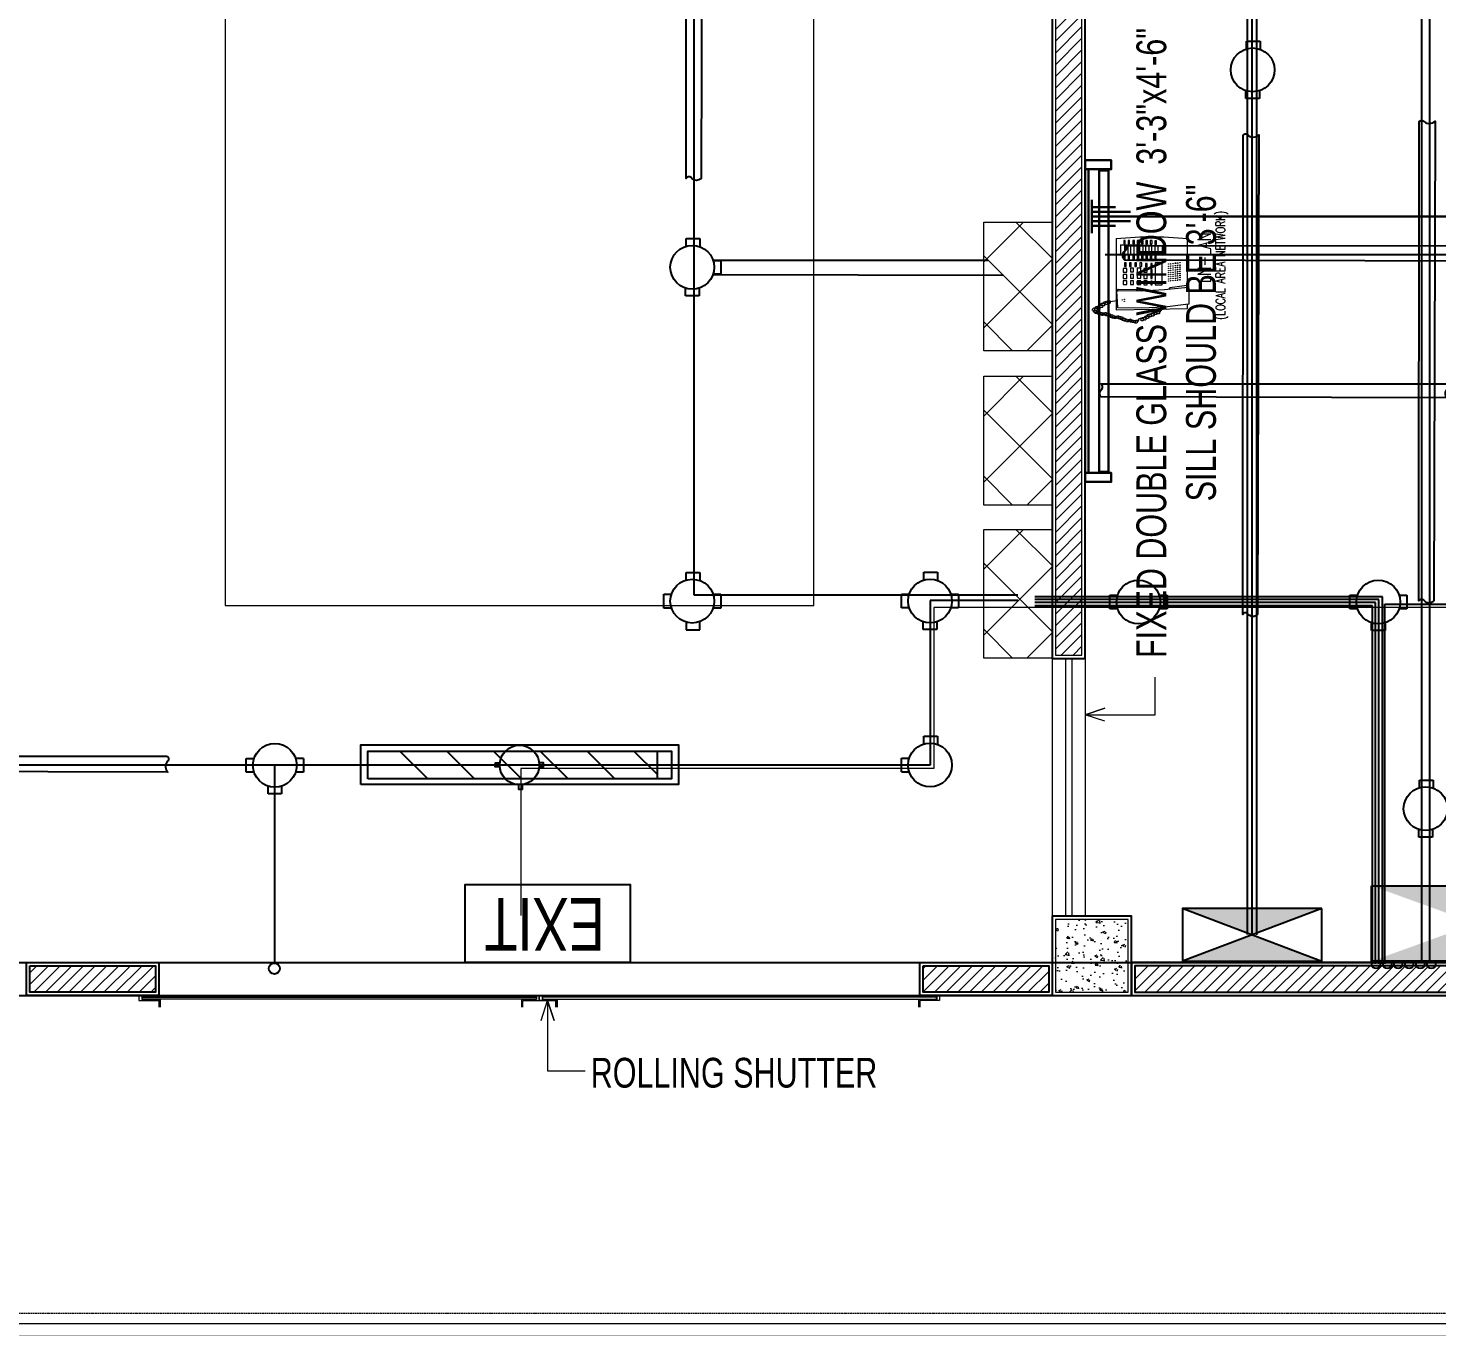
# Model space of a CAD drawing. Header units: inches. Extents: x 1439 to 2532, y 856 to 1629.
# Drawn here: x 1816.8 to 2029.7, y 1028.3 to 1224.6 of the extents above; entities that cross this region are included whole.
import ezdxf

# ---------------------------------------------------------------- set-up
doc = ezdxf.new("R2010")
doc.units = ezdxf.units.IN
doc.header["$MEASUREMENT"] = 0
doc.linetypes.add('DASH', pattern=[0.35, 0.25, -0.1])
for name, color, linetype in [('Cables', 7, 'Continuous'), ('COLLUM', 1, 'Continuous'), ('Layer 1', 7, 'Continuous'), ('Panels', 1, 'Continuous'), ('wall 05', 3, 'Continuous')]:
    doc.layers.add(name, color=color, linetype=linetype)
for name, color, linetype, lineweight in [('dim-8', 18, 'Continuous', 15), ('DOOR', 115, 'Continuous', 15), ('E-LAN', 6, 'Continuous', 30), ('E-WTL-Wall-Tube-Light', 7, 'Continuous', 30), ('FLOORTILE', 40, 'Continuous', 9), ('Generator Upstone', 50, 'Continuous', 15), ('Glass', 142, 'Continuous', 9), ('HACTH', 8, 'Continuous', 9), ('Parapet', 6, 'Continuous', 15), ('Plaster Line', 5, 'Continuous', 15), ('R_Hatch', 8, 'Continuous', 9), ('Sunshed', 5, 'Continuous', 15), ('Switchboard', 30, 'Continuous', 13), ('Text', 252, 'Continuous', 15), ('WINDOW', 140, 'Continuous', 9)]:
    doc.layers.add(name, color=color, linetype=linetype, lineweight=lineweight)
doc.styles.add('Swiss721', font='swisscl.ttf')
doc.styles.add('TAVE1', font='ROMANS.shx', dxfattribs={"width": 0.75})
pattern_1 = [(45, (-137950.508, -170411.8805), (-0.8838834765, 0.8838834765), [])]

# ---------------------------------------------------------------- blocks, each defined once
blk = doc.blocks.new('TELEPHONE')
at = {"layer": 'Layer 1', "lineweight": 9}
for points in [[(10.02, 12.9), (9.9, 12.9), (9.78, 12.84), (9.72, 12.78), (9.66, 12.72), (9.66, 12.66), (9.6, 12.6), (9.6, 12.36), (9.66, 12.24), (9.66, 12.18), (9.72, 12.12)], [(10.26, 13.32), (10.14, 13.32), (10.08, 13.26), (10.02, 13.26), (9.96, 13.2), (9.9, 13.14), (9.84, 13.08), (9.78, 12.96), (9.78, 12.84), (9.84, 12.72), (9.84, 12.66), (9.9, 12.6), (9.96, 12.54)], [(10.2, 12.78), (10.14, 12.84), (10.14, 12.9), (10.02, 12.9)], [(10.5, 13.62), (10.32, 13.62), (10.26, 13.56), (10.2, 13.5), (10.08, 13.38), (10.08, 13.02), (10.14, 12.9), (10.2, 12.84)], [(10.44, 13.08), (10.44, 13.14), (10.38, 13.2), (10.32, 13.26), (10.26, 13.26), (10.2, 13.32), (10.14, 13.32)], [(10.2, 12.84), (10.38, 12.84), (10.44, 12.9), (10.44, 12.96)], [(10.74, 14.04), (10.68, 14.04), (10.56, 13.98), (10.5, 13.98), (10.32, 13.8), (10.32, 13.5), (10.38, 13.38), (10.38, 13.32), (10.44, 13.26)], [(10.44, 13.26), (10.68, 13.26), (10.68, 13.38), (10.74, 13.38)], [(10.44, 12.96), (10.44, 13.08)], [(10.92, 14.4), (10.74, 14.4), (10.62, 14.34), (10.62, 14.28), (10.56, 14.22), (10.5, 14.1), (10.5, 13.86), (10.56, 13.8), (10.62, 13.74), (10.68, 13.68)], [(10.68, 13.5), (10.68, 13.56), (10.62, 13.62), (10.5, 13.62)], [(10.92, 13.92), (10.86, 13.98), (10.8, 14.04), (10.68, 14.04)], [(10.68, 13.68), (10.74, 13.68), (10.74, 13.62), (10.8, 13.62), (10.8, 13.68), (10.86, 13.68), (10.92, 13.74), (10.92, 13.8)], [(10.74, 13.38), (10.74, 13.44), (10.68, 13.5)], [(10.8, 14.1), (10.8, 14.04), (10.98, 14.04), (10.98, 14.1), (11.04, 14.1), (11.04, 14.34)], [(11.1, 13.5), (11.16, 13.5), (11.28, 13.62), (11.28, 13.68), (11.34, 13.68), (11.34, 13.98), (11.28, 13.98), (11.28, 14.04), (11.22, 14.1), (11.16, 14.1), (11.1, 14.16), (10.92, 14.16), (10.86, 14.1), (10.8, 14.1)], [(10.92, 13.8), (10.92, 13.92)], [(11.1, 13.8), (11.04, 13.8), (11.04, 13.74), (10.98, 13.68), (10.98, 13.62), (11.04, 13.56)], [(11.04, 13.56), (11.04, 13.5), (11.1, 13.5)], [(11.16, 13.2), (11.28, 13.2), (11.34, 13.26), (11.46, 13.38), (11.46, 13.56), (11.4, 13.62), (11.4, 13.68), (11.34, 13.74), (11.28, 13.74), (11.28, 13.8), (11.1, 13.8)], [(11.22, 13.5), (11.16, 13.5), (11.1, 13.44)], [(11.1, 13.44), (11.1, 13.26)], [(11.1, 13.26), (11.1, 13.2), (11.16, 13.2)], [(11.22, 12.96), (11.22, 12.9), (11.4, 12.9), (11.46, 12.96), (11.52, 13.02), (11.52, 13.08), (11.58, 13.14), (11.58, 13.32), (11.52, 13.38), (11.52, 13.44), (11.46, 13.44), (11.4, 13.5), (11.16, 13.5)], [(11.34, 13.2), (11.28, 13.2), (11.28, 13.14), (11.22, 13.14), (11.22, 12.96)], [(11.4, 12.84), (11.28, 12.84), (11.28, 12.78)], [(11.28, 12.24), (11.34, 12.24), (11.4, 12.3), (11.46, 12.3), (11.52, 12.36), (11.52, 12.42), (11.58, 12.48), (11.58, 12.66), (11.52, 12.72), (11.52, 12.78), (11.46, 12.84), (11.4, 12.84)], [(11.28, 12.78), (11.28, 12.66), (11.34, 12.6)], [(11.34, 12.6), (11.46, 12.6), (11.52, 12.66), (11.58, 12.72), (11.64, 12.78), (11.64, 13.02), (11.58, 13.08), (11.52, 13.14), (11.46, 13.2), (11.34, 13.2)], [(0, 10.8), (-0.24, 7.2), (-0.24, 3.6), (0, 0)], [(0, 10.8), (10.8, 10.8)], [(7.68, 10.5), (7.92, 10.68)], [(7.98, 10.68), (7.92, 10.68), (7.92, 10.62)], [(10.44, 10.56), (7.98, 10.68)], [(9.66, 12.06), (9.54, 12.06), (9.42, 11.94), (9.42, 11.7), (9.48, 11.7), (9.48, 11.64), (9.6, 11.64)], [(9.42, 10.68), (9.6, 11.64)], [(9.9, 12.48), (9.72, 12.48), (9.48, 12.24), (9.48, 11.88), (9.6, 11.76)], [(9.6, 11.76), (9.66, 11.7), (9.78, 11.7), (9.78, 11.76), (9.84, 11.76), (9.84, 11.82)], [(9.84, 12), (9.78, 12.06), (9.66, 12.06)], [(9.72, 12.12), (9.96, 12.12), (9.96, 12.18), (10.02, 12.24)], [(9.96, 12.36), (9.96, 12.48), (9.78, 12.48)], [(9.84, 11.82), (9.84, 12)], [(10.02, 12.24), (10.02, 12.3), (9.96, 12.36)], [(10.8, 10.8), (10.62, 0)], [(11.34, 12.6), (11.28, 12.54), (11.22, 12.48), (11.22, 12.3)], [(11.22, 12.3), (11.28, 12.3), (11.28, 12.24)], [(11.4, 11.94), (11.46, 11.94), (11.52, 12), (11.58, 12), (11.64, 12.06), (11.64, 12.12), (11.7, 12.18), (11.7, 12.42), (11.64, 12.42), (11.64, 12.48), (11.58, 12.54), (11.52, 12.54), (11.46, 12.6), (11.34, 12.6)], [(11.4, 12.24), (11.34, 12.18), (11.34, 12.06), (11.4, 12)], [(11.46, 11.64), (11.52, 11.64), (11.58, 11.7), (11.64, 11.7), (11.7, 11.76), (11.7, 11.82), (11.76, 11.88), (11.76, 12.06), (11.7, 12.12), (11.7, 12.18), (11.64, 12.24), (11.58, 12.24), (11.52, 12.3), (11.46, 12.3), (11.4, 12.24)], [(11.4, 12), (11.4, 11.94)], [(11.46, 11.94), (11.4, 11.88), (11.4, 11.7)], [(11.4, 11.7), (11.46, 11.7), (11.46, 11.64)], [(11.52, 12), (11.46, 11.94)], [(11.64, 11.28), (11.76, 11.28), (11.82, 11.34), (11.88, 11.4), (11.88, 11.46), (11.94, 11.52), (11.94, 11.7), (11.88, 11.76), (11.88, 11.82), (11.82, 11.82), (11.76, 11.88), (11.52, 11.88)], [(11.64, 11.58), (11.58, 11.52)], [(11.58, 11.52), (11.58, 11.34)], [(11.58, 11.34), (11.58, 11.28), (11.64, 11.28)], [(11.7, 11.7), (11.7, 11.64), (11.64, 11.64)], [(11.76, 10.98), (11.82, 10.98), (11.88, 11.04), (11.94, 11.04), (12, 11.1), (12, 11.16), (12.06, 11.22), (12.06, 11.4), (12, 11.46), (12, 11.52), (11.94, 11.52), (11.88, 11.58), (11.82, 11.58), (11.76, 11.64), (11.7, 11.64), (11.64, 11.58), (11.7, 11.58)], [(11.76, 11.28), (11.7, 11.22), (11.7, 11.04)], [(11.7, 11.04), (11.76, 10.98)], [(11.82, 11.34), (11.82, 11.28), (11.76, 11.28)], [(11.88, 10.92), (11.76, 10.92), (11.76, 10.86)], [(11.76, 10.32), (11.82, 10.32), (11.88, 10.38), (11.94, 10.38), (12, 10.44), (12, 10.5), (12.06, 10.56), (12.06, 10.74), (12, 10.8), (12, 10.86), (11.94, 10.92), (11.88, 10.92)], [(11.76, 10.86), (11.76, 10.74)], [(11.76, 10.74), (11.82, 10.68)], [(11.82, 10.68), (11.76, 10.62)], [(11.82, 10.68), (11.94, 10.68), (12.06, 10.8), (12.12, 10.86), (12.12, 11.1), (12.06, 11.16), (12, 11.22), (12, 11.28), (11.88, 11.28), (11.82, 11.34)], [(11.88, 10.08), (11.88, 10.02), (11.94, 10.02), (12, 10.08), (12.06, 10.08), (12.12, 10.14), (12.12, 10.2), (12.18, 10.26), (12.18, 10.5), (12.12, 10.5), (12.12, 10.56), (12.06, 10.62), (12, 10.62), (11.94, 10.68), (11.82, 10.68)], [(0.84, 9.42), (0.3, 9.42), (0.3, 9.66), (0.84, 9.66)], [(0.84, 8.76), (0.3, 8.76), (0.3, 9), (0.84, 9)], [(0.84, 9.66), (0.84, 9.42)], [(0.84, 9), (0.84, 8.76)], [(0.96, 10.14), (2.46, 10.14)], [(0.96, 10.14), (0.96, 6.96), (1.08, 3.78)], [(2.28, 9.48), (1.08, 9.48)], [(2.28, 9), (1.08, 9)], [(2.28, 8.58), (1.08, 8.58)], [(2.46, 10.14), (2.4, 6.96), (2.52, 3.78)], [(3.12, 9.42), (2.58, 9.42), (2.58, 9.66), (3.12, 9.66)], [(3.12, 8.76), (2.58, 8.76), (2.58, 9), (3.12, 9)], [(3.12, 9.66), (3.12, 9.42)], [(3.12, 9), (3.12, 8.76)], [(4.26, 9.3), (3.72, 9.3), (3.72, 9.54), (4.26, 9.54)], [(4.26, 8.52), (3.72, 8.52), (3.72, 8.76), (4.26, 8.76)], [(4.26, 9.54), (4.26, 9.3)], [(4.26, 8.76), (4.26, 8.52)], [(4.5, 8.64), (5.04, 8.64)], [(4.5, 8.16), (4.5, 8.64)], [(4.56, 9.72), (5.1, 9.72)], [(4.56, 9.18), (4.56, 9.72)], [(5.1, 9.18), (4.56, 9.18)], [(5.04, 8.64), (5.04, 8.16)], [(5.1, 9.72), (5.1, 9.18)], [(6.06, 9.18), (5.46, 9.18), (5.46, 9.72), (6.06, 9.72)], [(6, 8.16), (5.46, 8.16), (5.46, 8.64), (6, 8.64)], [(6, 8.64), (6, 8.16)], [(6.06, 9.72), (6.06, 9.18)], [(6.96, 9.18), (6.42, 9.18), (6.42, 9.72), (6.96, 9.72)], [(6.96, 8.16), (6.42, 8.16), (6.42, 8.64), (6.96, 8.64)], [(6.96, 9.72), (6.96, 9.18)], [(6.96, 8.64), (6.96, 8.16)], [(7.44, -0.06), (7.8, 3.48), (7.98, 7.02), (7.92, 10.62)], [(7.68, 10.5), (7.74, 7.8), (7.98, 7.5)], [(9.24, 9.6), (9.18, 9.6), (9.18, 9.54), (9.24, 9.54), (9.24, 9.6)], [(9.18, 9.6), (9.18, 9.6)], [(9.3, 9.9), (9.36, 9.84), (9.36, 9.9), (9.3, 9.9)], [(9.54, 9.6), (9.48, 9.6), (9.48, 9.54), (9.54, 9.54), (9.54, 9.6)], [(9.48, 9.6), (9.48, 9.6)], [(9.96, -0.12), (10.38, 3.42), (10.56, 6.96), (10.5, 10.5)], [(10.5, 10.5), (10.5, 10.56), (10.44, 10.56)], [(11.76, 10.62), (11.7, 10.56), (11.7, 10.38)], [(11.7, 10.38), (11.76, 10.38), (11.76, 10.32)], [(11.94, 10.38), (11.88, 10.38), (11.88, 10.32), (11.82, 10.26), (11.82, 10.14), (11.88, 10.08)], [(11.94, 10.02), (11.88, 9.96), (11.88, 9.84), (11.94, 9.78), (11.94, 9.72)], [(11.94, 9.72), (12, 9.72), (12.06, 9.78), (12.12, 9.78), (12.18, 9.84), (12.18, 9.9), (12.24, 9.96), (12.24, 10.2), (12.18, 10.2), (12.18, 10.26), (12.12, 10.32), (12.06, 10.32), (12, 10.38), (11.94, 10.38)], [(12, 10.08), (11.94, 10.02)], [(12.12, 9.42), (12.18, 9.42), (12.24, 9.48), (12.3, 9.48), (12.36, 9.54), (12.42, 9.6), (12.42, 9.84), (12.36, 9.9), (12.36, 9.96), (12.3, 9.96), (12.24, 10.02), (12.18, 10.02), (12.12, 10.08), (12.06, 10.08), (12, 10.02)], [(12.12, 9.72), (12.06, 9.66), (12.06, 9.48)], [(12.06, 9.48), (12.12, 9.48), (12.12, 9.42)], [(12.18, 9.78), (12.12, 9.72)], [(12.3, 9.48), (12.3, 9.42), (12.24, 9.42), (12.24, 9.36), (12.18, 9.3), (12.18, 9.24), (12.24, 9.18)], [(12.3, 8.82), (12.24, 8.76), (12.24, 8.7), (12.18, 8.64), (12.18, 8.58), (12.24, 8.52)], [(12.36, 9.06), (12.3, 9.06), (12.24, 9)], [(12.24, 9), (12.24, 8.94), (12.3, 8.88), (12.3, 8.82), (12.36, 8.82)], [(12.24, 8.52), (12.24, 8.46), (12.3, 8.46)], [(12.36, 8.82), (12.42, 8.82), (12.42, 8.88), (12.48, 8.88), (12.6, 9), (12.6, 9.24), (12.54, 9.3), (12.54, 9.36), (12.48, 9.42), (12.42, 9.42), (12.36, 9.48), (12.3, 9.48)], [(12.3, 8.46), (12.36, 8.46), (12.42, 8.52), (12.48, 8.58), (12.54, 8.64), (12.54, 8.94), (12.42, 9.06), (12.36, 9.06)], [(12.42, 8.52), (12.36, 8.46)], [(0.84, 8.04), (0.3, 8.04), (0.3, 8.28), (0.84, 8.28)], [(0.84, 7.38), (0.3, 7.38), (0.3, 7.62), (0.84, 7.62)], [(0.84, 6.72), (0.3, 6.72), (0.3, 6.96), (0.84, 6.96)], [(0.84, 8.28), (0.84, 8.04)], [(0.84, 7.62), (0.84, 7.38)], [(0.84, 6.96), (0.84, 6.72)], [(2.28, 8.1), (1.08, 8.1)], [(2.28, 7.62), (1.08, 7.62)], [(2.28, 7.2), (1.08, 7.2)], [(2.28, 6.72), (1.08, 6.72)], [(3.06, 7.38), (2.52, 7.38), (2.52, 7.62), (3.06, 7.62)], [(3.06, 6.72), (2.52, 6.72), (2.52, 6.96), (3.06, 6.96)], [(3.12, 8.04), (2.58, 8.04), (2.58, 8.28), (3.12, 8.28)], [(3.06, 7.62), (3.06, 7.38)], [(3.06, 6.96), (3.06, 6.72)], [(3.12, 8.28), (3.12, 8.04)], [(4.26, 7.74), (3.72, 7.74), (3.72, 7.98), (4.26, 7.98)], [(4.26, 6.9), (3.72, 6.9), (3.72, 7.2), (4.26, 7.2)], [(4.26, 7.98), (4.26, 7.74)], [(4.26, 7.2), (4.26, 6.9)], [(5.04, 8.16), (4.5, 8.16)], [(4.5, 7.62), (5.1, 7.62)], [(4.5, 7.08), (4.5, 7.62)], [(5.1, 7.08), (4.5, 7.08)], [(4.56, 6.6), (5.1, 6.6)], [(4.56, 6.12), (4.56, 6.6)], [(5.1, 7.62), (5.1, 7.08)], [(5.1, 6.6), (5.1, 6.12)], [(6, 7.08), (5.46, 7.08), (5.46, 7.62), (6, 7.62)], [(6.06, 6.12), (5.46, 6.12), (5.46, 6.6), (6.06, 6.6)], [(6, 7.62), (6, 7.08)], [(6.06, 6.6), (6.06, 6.12)], [(6.96, 7.08), (6.42, 7.08), (6.42, 7.62), (6.96, 7.62)], [(7.02, 6.12), (6.42, 6.12), (6.42, 6.6), (7.02, 6.6)], [(6.96, 7.62), (6.96, 7.08)], [(7.02, 6.6), (7.02, 6.12)], [(12.18, 6.66), (12.06, 6.66), (12, 6.6), (11.94, 6.6), (11.88, 6.54), (11.82, 6.48), (11.76, 6.42), (11.76, 6.36), (11.7, 6.24), (11.7, 6.18), (11.76, 6.12), (11.76, 6), (11.88, 5.88)], [(12.36, 7.08), (12.3, 7.02), (12.12, 7.02), (12.06, 6.96), (12, 6.9), (11.94, 6.84), (11.94, 6.48), (12, 6.42), (12, 6.36), (12.06, 6.3)], [(12.36, 7.44), (12.3, 7.44), (12.12, 7.26), (12.12, 7.2), (12.06, 7.14), (12.06, 6.9), (12.12, 6.84), (12.18, 6.78), (12.24, 6.72)], [(12.06, 6.3), (12.12, 6.3), (12.18, 6.24), (12.24, 6.3), (12.3, 6.3), (12.3, 6.36), (12.36, 6.42), (12.36, 6.48), (12.3, 6.54)], [(12.3, 6.54), (12.3, 6.6), (12.24, 6.6), (12.24, 6.66), (12.12, 6.66)], [(12.48, 6.96), (12.42, 6.96), (12.42, 7.02), (12.36, 7.02), (12.36, 7.08), (12.3, 7.08), (12.24, 7.02)], [(12.24, 6.72), (12.24, 6.66), (12.36, 6.66), (12.36, 6.72), (12.42, 6.72), (12.48, 6.78), (12.48, 6.84)], [(12.36, 8.46), (12.36, 8.22)], [(12.36, 8.22), (12.36, 8.16), (12.42, 8.16)], [(12.48, 7.86), (12.42, 7.86), (12.36, 7.8)], [(12.36, 7.8), (12.36, 7.5), (12.42, 7.5)], [(12.42, 7.5), (12.6, 7.5), (12.72, 7.62), (12.78, 7.62), (12.78, 7.68), (12.84, 7.74), (12.84, 7.92), (12.78, 7.98), (12.78, 8.04), (12.72, 8.1), (12.66, 8.16), (12.6, 8.16), (12.48, 8.22)], [(12.48, 8.22), (12.42, 8.22), (12.42, 8.16)], [(12.42, 8.16), (12.42, 7.92)], [(12.42, 7.92), (12.42, 7.86), (12.48, 7.86)], [(12.48, 6.84), (12.48, 6.96)], [(0.84, 6.06), (0.3, 6.06), (0.3, 6.3), (0.84, 6.3)], [(0.84, 5.34), (0.3, 5.34), (0.3, 5.64), (0.84, 5.64)], [(0.9, 4.68), (0.36, 4.68), (0.36, 4.98), (0.9, 4.98)], [(0.84, 6.3), (0.84, 6.06)], [(0.84, 5.64), (0.84, 5.34)], [(0.9, 4.98), (0.9, 4.68)], [(2.28, 6.3), (1.08, 6.3)], [(2.28, 5.82), (1.08, 5.82)], [(2.34, 5.4), (1.08, 5.4)], [(2.34, 4.92), (1.14, 4.92)], [(2.34, 4.44), (1.14, 4.44)], [(3.06, 6.06), (2.52, 6.06), (2.52, 6.3), (3.06, 6.3)], [(3.12, 5.4), (2.58, 5.4), (2.58, 5.64), (3.12, 5.64)], [(3.12, 4.74), (2.58, 4.74), (2.58, 4.98), (3.12, 4.98)], [(3.06, 6.3), (3.06, 6.06)], [(3.12, 5.64), (3.12, 5.4)], [(3.12, 4.98), (3.12, 4.74)], [(3.72, 4.92), (7.02, 4.92)], [(3.72, 3.84), (3.72, 4.92)], [(4.32, 6.12), (3.78, 6.12), (3.78, 6.36), (4.32, 6.36)], [(4.32, 5.34), (3.78, 5.34), (3.78, 5.58), (4.32, 5.58)], [(4.32, 6.36), (4.32, 6.12)], [(4.32, 5.58), (4.32, 5.34)], [(5.1, 6.12), (4.56, 6.12)], [(4.68, 5.58), (5.28, 5.58)], [(4.68, 5.34), (4.68, 5.58)], [(5.28, 5.34), (4.68, 5.34)], [(5.28, 5.58), (5.28, 5.34)], [(6.06, 5.34), (5.52, 5.34), (5.52, 5.58), (6.06, 5.58)], [(6.06, 5.58), (6.06, 5.34)], [(7.02, 5.34), (6.48, 5.34), (6.48, 5.58), (7.02, 5.58)], [(7.02, 5.58), (7.02, 5.34)], [(7.02, 4.92), (7.02, 3.84)], [(11.46, 5.04), (11.34, 5.04), (11.28, 4.98), (11.22, 4.98), (10.98, 4.74), (10.98, 4.56), (11.04, 4.5), (11.04, 4.38), (11.16, 4.26)], [(11.22, 4.62), (11.1, 4.62), (10.98, 4.5), (10.98, 4.26), (11.04, 4.2), (11.1, 4.2), (11.1, 4.14)], [(11.58, 5.46), (11.52, 5.46), (11.4, 5.4), (11.34, 5.4), (11.28, 5.34), (11.22, 5.28), (11.16, 5.22), (11.16, 4.8), (11.28, 4.68)], [(11.16, 4.26), (11.34, 4.26), (11.34, 4.32), (11.4, 4.32), (11.4, 4.5)], [(11.4, 4.5), (11.4, 4.56), (11.34, 4.56), (11.34, 4.62), (11.22, 4.62)], [(11.28, 4.68), (11.52, 4.68), (11.52, 4.8)], [(11.76, 5.82), (11.64, 5.82), (11.52, 5.76), (11.46, 5.76), (11.4, 5.7), (11.4, 5.58), (11.34, 5.52), (11.34, 5.28), (11.4, 5.22), (11.46, 5.16), (11.46, 5.1)], [(11.52, 4.92), (11.52, 4.98), (11.46, 4.98), (11.46, 5.04), (11.34, 5.04)], [(11.94, 6.24), (11.76, 6.24), (11.7, 6.18), (11.46, 5.94), (11.46, 5.76), (11.52, 5.7), (11.52, 5.64), (11.58, 5.52), (11.64, 5.52)], [(11.46, 5.1), (11.52, 5.1), (11.52, 5.04), (11.64, 5.04), (11.64, 5.1), (11.7, 5.1), (11.7, 5.16), (11.76, 5.16), (11.76, 5.22)], [(11.76, 5.34), (11.7, 5.34), (11.7, 5.4), (11.64, 5.4), (11.64, 5.46), (11.52, 5.46)], [(11.52, 4.8), (11.52, 4.92)], [(11.64, 5.52), (11.64, 5.46), (11.82, 5.46), (11.82, 5.52), (11.88, 5.52), (11.88, 5.7)], [(11.88, 5.7), (11.88, 5.76), (11.82, 5.76), (11.82, 5.82), (11.7, 5.82)], [(11.76, 5.22), (11.76, 5.34)], [(12.12, 6.12), (12.12, 6.18), (12.06, 6.18), (12.06, 6.24), (11.94, 6.24)], [(2.52, 3.78), (1.08, 3.78)], [(7.02, 3.84), (3.72, 3.84)], [(3.78, 2.16), (3.84, 2.16), (3.84, 2.22), (3.78, 2.22), (3.78, 2.16)], [(3.84, 2.82), (3.9, 2.82), (3.9, 2.88), (3.84, 2.88), (3.84, 2.82)], [(4.14, 2.16), (4.2, 2.16), (4.2, 2.22), (4.14, 2.22), (4.14, 2.16)], [(4.2, 2.82), (4.26, 2.82), (4.26, 2.88), (4.2, 2.88), (4.2, 2.82)], [(4.44, 2.16), (4.5, 2.16), (4.5, 2.22), (4.44, 2.22), (4.44, 2.16)], [(4.5, 2.82), (4.56, 2.82), (4.56, 2.88), (4.5, 2.88), (4.5, 2.82)], [(4.74, 2.16), (4.8, 2.16), (4.8, 2.22), (4.74, 2.22), (4.74, 2.16)], [(4.8, 2.52), (4.86, 2.52), (4.86, 2.58), (4.8, 2.58), (4.8, 2.52)], [(4.86, 2.82), (4.92, 2.82), (4.92, 2.88), (4.86, 2.88), (4.86, 2.82)], [(5.1, 2.52), (5.16, 2.52), (5.16, 2.58), (5.1, 2.52)], [(5.1, 2.16), (5.16, 2.16), (5.16, 2.22), (5.1, 2.22), (5.1, 2.16)], [(5.16, 2.82), (5.22, 2.82), (5.22, 2.88), (5.16, 2.88), (5.16, 2.82)], [(5.4, 2.16), (5.46, 2.16), (5.46, 2.22), (5.4, 2.22), (5.4, 2.16)], [(5.46, 2.82), (5.52, 2.82), (5.52, 2.88), (5.46, 2.88), (5.46, 2.82)], [(5.7, 2.16), (5.76, 2.16), (5.76, 2.22), (5.7, 2.22), (5.7, 2.16)], [(5.76, 2.82), (5.82, 2.82), (5.82, 2.88), (5.76, 2.88), (5.76, 2.82)], [(5.76, 2.52), (5.82, 2.52), (5.76, 2.58), (5.76, 2.52)], [(6, 2.16), (6.06, 2.16), (6.06, 2.22), (6, 2.22), (6, 2.16)], [(6.06, 2.52), (6.12, 2.52), (6.12, 2.58), (6.06, 2.58), (6.06, 2.52)], [(6.12, 2.82), (6.18, 2.82), (6.18, 2.88), (6.12, 2.88), (6.12, 2.82)], [(6.36, 2.16), (6.42, 2.16), (6.42, 2.22), (6.36, 2.22), (6.36, 2.16)], [(6.42, 2.82), (6.48, 2.82), (6.48, 2.88), (6.42, 2.88), (6.42, 2.82)], [(7.14, 0.12), (7.5, 2.7)], [(7.5, 2.7), (7.74, 2.88)], [(11.1, 4.14), (10.68, 3.84)], [(7.32, 0), (0, 0)], [(3.72, 1.2), (3.66, 1.2), (3.66, 1.14), (3.72, 1.14), (3.72, 1.2)], [(3.66, 1.2), (3.66, 1.2)], [(3.72, 1.8), (3.78, 1.8), (3.78, 1.86), (3.72, 1.86), (3.72, 1.8)], [(3.72, 1.5), (3.78, 1.5), (3.72, 1.56), (3.72, 1.5)], [(4.08, 1.2), (4.02, 1.2), (4.02, 1.14), (4.08, 1.14), (4.08, 1.2)], [(4.02, 1.2), (4.02, 1.2)], [(4.08, 1.8), (4.14, 1.8), (4.14, 1.86), (4.08, 1.86), (4.08, 1.8)], [(4.38, 1.2), (4.32, 1.2), (4.32, 1.14), (4.38, 1.14), (4.38, 1.2)], [(4.32, 1.2), (4.32, 1.2)], [(4.38, 1.8), (4.44, 1.8), (4.44, 1.86), (4.38, 1.86), (4.38, 1.8)], [(4.38, 1.5), (4.44, 1.5), (4.38, 1.56), (4.38, 1.5)], [(4.68, 1.2), (4.62, 1.2), (4.62, 1.14), (4.68, 1.14), (4.68, 1.2)], [(4.62, 1.2), (4.62, 1.2)], [(4.68, 1.5), (4.74, 1.5), (4.74, 1.56), (4.68, 1.56), (4.68, 1.5)], [(4.74, 1.8), (4.8, 1.8), (4.8, 1.86), (4.74, 1.86), (4.74, 1.8)], [(4.92, 1.2), (4.98, 1.2), (4.98, 1.14), (5.04, 1.2), (4.92, 1.2)], [(5.04, 1.8), (5.1, 1.8), (5.1, 1.86), (5.04, 1.86), (5.04, 1.8)], [(5.34, 1.2), (5.28, 1.2), (5.28, 1.14), (5.34, 1.14), (5.34, 1.2)], [(5.28, 1.2), (5.28, 1.2)], [(5.34, 1.8), (5.4, 1.8), (5.4, 1.86), (5.34, 1.86), (5.34, 1.8)], [(5.64, 1.2), (5.58, 1.2), (5.58, 1.14), (5.64, 1.14), (5.64, 1.2)], [(5.58, 1.2), (5.58, 1.2)], [(5.64, 1.8), (5.7, 1.8), (5.7, 1.86), (5.64, 1.86), (5.64, 1.8)], [(5.64, 1.5), (5.7, 1.5), (5.64, 1.56), (5.64, 1.5)], [(5.94, 1.2), (5.88, 1.2), (5.88, 1.14), (5.94, 1.14), (5.94, 1.2)], [(5.88, 1.2), (5.88, 1.2)], [(5.94, 1.5), (6, 1.5), (6, 1.56), (5.94, 1.56), (5.94, 1.5)], [(6, 1.8), (6.06, 1.8), (6.06, 1.86), (6, 1.86), (6, 1.8)], [(6.3, 1.2), (6.24, 1.2), (6.24, 1.14), (6.3, 1.14), (6.3, 1.2)], [(6.24, 1.2), (6.24, 1.2)], [(6.3, 1.8), (6.36, 1.8), (6.36, 1.86), (6.3, 1.86), (6.3, 1.8)], [(7.44, -0.12), (7.14, 0.12)], [(10.62, 0), (10.02, 0)], [(7.44, -0.06), (7.44, -0.12), (7.5, -0.18)], [(7.5, -0.18), (9.96, -0.18), (9.96, -0.12)]]:
    blk.add_lwpolyline(points, dxfattribs=at)
for points, knots in [([(9.96, 12.54), (9.96, 12.54), (10.02, 12.54), (10.02, 12.54), (10.18, 12.52), (10.22, 12.56), (10.2, 12.72), (10.2, 12.72), (10.2, 12.78), (10.2, 12.78)], [0, 0, 0, 0, 1, 1, 1, 2, 2, 2, 3, 3, 3, 3]), ([(12.24, 9.18), (12.24, 9.18), (12.24, 9.12), (12.24, 9.12), (12.24, 9.12), (12.36, 9.12), (12.36, 9.12), (12.5, 9.29), (12.56, 9.22), (12.54, 9.42), (12.54, 9.42), (12.54, 9.6), (12.54, 9.6), (12.54, 9.6), (12.48, 9.66), (12.48, 9.66), (12.48, 9.66), (12.42, 9.72), (12.42, 9.72), (12.42, 9.72), (12.3, 9.72), (12.3, 9.72), (12.3, 9.72), (12.24, 9.78), (12.24, 9.78), (12.24, 9.78), (12.18, 9.78), (12.18, 9.78), (12.18, 9.78), (12.12, 9.72), (12.12, 9.72)], [0, 0, 0, 0, 1, 1, 1, 2, 2, 2, 3, 3, 3, 4, 4, 4, 5, 5, 5, 6, 6, 6, 7, 7, 7, 8, 8, 8, 9, 9, 9, 10, 10, 10, 10]), ([(12.42, 8.16), (12.42, 8.16), (12.48, 8.16), (12.48, 8.16), (12.75, 8.43), (12.64, 8.25), (12.66, 8.64), (12.66, 8.64), (12.66, 8.7), (12.66, 8.7), (12.66, 8.7), (12.6, 8.7), (12.6, 8.7), (12.6, 8.7), (12.54, 8.76), (12.54, 8.76), (12.54, 8.76), (12.48, 8.82), (12.48, 8.82), (12.48, 8.82), (12.3, 8.82), (12.3, 8.82)], [0, 0, 0, 0, 1, 1, 1, 2, 2, 2, 3, 3, 3, 4, 4, 4, 5, 5, 5, 6, 6, 6, 7, 7, 7, 7]), ([(12.48, 7.86), (12.48, 7.86), (12.54, 7.86), (12.54, 7.86), (12.81, 8.13), (12.7, 7.96), (12.72, 8.34), (12.72, 8.34), (12.72, 8.4), (12.72, 8.4), (12.72, 8.4), (12.66, 8.4), (12.66, 8.4), (12.66, 8.4), (12.6, 8.46), (12.6, 8.46), (12.6, 8.46), (12.54, 8.46), (12.54, 8.46), (12.54, 8.46), (12.48, 8.52), (12.48, 8.52), (12.48, 8.52), (12.42, 8.52), (12.42, 8.52)], [0, 0, 0, 0, 1, 1, 1, 2, 2, 2, 3, 3, 3, 4, 4, 4, 5, 5, 5, 6, 6, 6, 7, 7, 7, 8, 8, 8, 8]), ([(12.36, 7.44), (12.36, 7.44), (12.42, 7.44), (12.42, 7.44), (12.6, 7.63), (12.52, 7.49), (12.54, 7.8), (12.54, 7.8), (12.48, 7.86), (12.48, 7.86)], [0, 0, 0, 0, 1, 1, 1, 2, 2, 2, 3, 3, 3, 3]), ([(11.88, 5.88), (11.88, 5.88), (11.94, 5.88), (11.94, 5.88), (12.1, 5.86), (12.14, 5.9), (12.12, 6.06), (12.12, 6.06), (12.12, 6.12), (12.12, 6.12)], [0, 0, 0, 0, 1, 1, 1, 2, 2, 2, 3, 3, 3, 3]), ([(3.84, 2.52), (3.84, 2.52), (3.9, 2.52), (3.9, 2.52), (3.9, 2.52), (3.84, 2.52), (3.84, 2.52), (3.84, 2.52), (3.84, 2.58), (3.84, 2.58), (3.84, 2.58), (3.84, 2.52), (3.84, 2.52)], [0, 0, 0, 0, 1, 1, 1, 2, 2, 2, 3, 3, 3, 4, 4, 4, 4]), ([(4.14, 2.52), (4.14, 2.52), (4.2, 2.52), (4.2, 2.52), (4.2, 2.52), (4.2, 2.58), (4.2, 2.58), (4.2, 2.58), (4.2, 2.52), (4.2, 2.52), (4.2, 2.52), (4.14, 2.52), (4.14, 2.52)], [0, 0, 0, 0, 1, 1, 1, 2, 2, 2, 3, 3, 3, 4, 4, 4, 4]), ([(4.5, 2.52), (4.5, 2.52), (4.56, 2.52), (4.56, 2.52), (4.56, 2.52), (4.5, 2.52), (4.5, 2.52), (4.5, 2.52), (4.5, 2.58), (4.5, 2.58), (4.5, 2.58), (4.5, 2.52), (4.5, 2.52)], [0, 0, 0, 0, 1, 1, 1, 2, 2, 2, 3, 3, 3, 4, 4, 4, 4]), ([(5.4, 2.52), (5.4, 2.52), (5.46, 2.52), (5.46, 2.52), (5.46, 2.52), (5.46, 2.58), (5.46, 2.58), (5.46, 2.58), (5.46, 2.52), (5.46, 2.52), (5.46, 2.52), (5.4, 2.52), (5.4, 2.52)], [0, 0, 0, 0, 1, 1, 1, 2, 2, 2, 3, 3, 3, 4, 4, 4, 4]), ([(6.36, 2.52), (6.36, 2.52), (6.42, 2.52), (6.42, 2.52), (6.42, 2.52), (6.42, 2.58), (6.42, 2.58), (6.42, 2.58), (6.42, 2.52), (6.42, 2.52), (6.42, 2.52), (6.36, 2.52), (6.36, 2.52)], [0, 0, 0, 0, 1, 1, 1, 2, 2, 2, 3, 3, 3, 4, 4, 4, 4]), ([(4.02, 1.5), (4.02, 1.5), (4.08, 1.5), (4.08, 1.5), (4.08, 1.5), (4.08, 1.56), (4.08, 1.56), (4.08, 1.56), (4.08, 1.5), (4.08, 1.5), (4.08, 1.5), (4.02, 1.5), (4.02, 1.5)], [0, 0, 0, 0, 1, 1, 1, 2, 2, 2, 3, 3, 3, 4, 4, 4, 4]), ([(4.98, 1.5), (4.98, 1.5), (5.04, 1.5), (5.04, 1.5), (5.04, 1.5), (5.04, 1.56), (5.04, 1.56), (5.04, 1.56), (5.04, 1.5), (5.04, 1.5), (5.04, 1.5), (4.98, 1.5), (4.98, 1.5)], [0, 0, 0, 0, 1, 1, 1, 2, 2, 2, 3, 3, 3, 4, 4, 4, 4]), ([(5.28, 1.5), (5.28, 1.5), (5.34, 1.5), (5.34, 1.5), (5.34, 1.5), (5.34, 1.56), (5.34, 1.56), (5.34, 1.56), (5.34, 1.5), (5.34, 1.5), (5.34, 1.5), (5.28, 1.5), (5.28, 1.5)], [0, 0, 0, 0, 1, 1, 1, 2, 2, 2, 3, 3, 3, 4, 4, 4, 4]), ([(6.24, 1.5), (6.24, 1.5), (6.3, 1.5), (6.3, 1.5), (6.3, 1.5), (6.3, 1.56), (6.3, 1.56), (6.3, 1.56), (6.3, 1.5), (6.3, 1.5), (6.3, 1.5), (6.24, 1.5), (6.24, 1.5)], [0, 0, 0, 0, 1, 1, 1, 2, 2, 2, 3, 3, 3, 4, 4, 4, 4])]:
    blk.add_open_spline(points, degree=3, knots=knots, dxfattribs=at)
blk = doc.blocks.new('A$C63C712C3')
at = {"ltscale": 2}
for p, q in [((39.8, 42), (33.8, 42)), ((39.8, 15.9), (33.8, 15.9)), ((1230.6, 42), (1236.6, 42)), ((1230.6, 15.9), (1236.6, 15.9))]:
    blk.add_line(p, q, dxfattribs=at)
for points in [[(35.5, 102.6), (0, 102.6), (0, 0), (35.5, 0)], [(35.5, 102.6), (1235.5, 102.6), (1235.5, 90.2), (35.5, 90.2)], [(1235.5, 102.6), (1270.9, 102.6), (1270.9, 0), (1235.5, 0)], [(39.8, 47.6), (1230.6, 47.6), (1230.6, 10.1), (39.8, 10.1)]]:
    blk.add_lwpolyline(points, close=True, dxfattribs=at)
blk = doc.blocks.new('ASDSAETR')
for p, q in [((51404, -7188.31), (51404, -7197.3)), ((51404, -7190.29), (51410.36, -7190.29)), ((51404, -7191.55), (51414.43, -7191.55)), ((51404, -7192.81), (51418.49, -7192.81)), ((51404, -7194.07), (51414.43, -7194.07)), ((51404, -7195.33), (51410.36, -7195.33))]:
    blk.add_line(p, q)

msp = doc.modelspace()

# ---------------------------------------------------------------- hatches: boundary and pattern name
h = msp.add_hatch()
h.set_pattern_fill('ANSI31', color=256, scale=40, angle=270)
h.set_pattern_definition([(315, (1788.5423, 1341.1646), (3.53553, 3.53553), [])])
h.paths.add_polyline_path([(1911.88, 1111.11), (1911.88, 1115.31), (1870.27, 1115.31), (1870.27, 1111.11)])
h = msp.add_hatch(color=252)
h.dxf.hatch_style = 1
h.paths.add_polyline_path([(2012.29, 1091.53), (1991.36, 1091.53), (2001.8, 1087.54)])
h.paths.add_polyline_path([(2001.8, 1087.54), (1991.27, 1083.54), (2012.29, 1083.54)])
at = {"layer": 'HACTH', "lineweight": 0}
h = msp.add_hatch(dxfattribs=at)
h.set_pattern_fill('ANSI31', color=256, scale=10, style=0)
h.set_pattern_definition(pattern_1)
h.paths.add_polyline_path([(1976.04, 1354.84), (1972.04, 1354.84), (1972.04, 1243.84), (1976.04, 1243.84)])
h.paths.add_polyline_path([(1972.04, 1129.84), (1976.04, 1129.84), (1976.04, 1230.84), (1972.04, 1230.84)])
h = msp.add_hatch(dxfattribs=at)
h.set_pattern_fill('AR-CONC', color=256, scale=0.5, style=0)
h.set_pattern_definition([(50, (-133244.6688, -171455.9933), (3.586300913, -0.313760675), [0.375, -4.125]), (355, (-133244.6688, -171455.9933), (-0.69375667, 3.76096067), [0.3, -3.3]), (100.4514, (-133244.37, -171456.0195), (2.89254691, 3.44719771), [0.31870095, -3.50571056]), (46.1842, (-133244.669, -171454.9933), (5.33620524, -0.82759507), [0.5625, -6.1875]), (96.6356, (-133244.224, -171455.0623), (4.67331353, 4.87058935), [0.47805144, -5.258565]), (351.1842, (-133244.669, -171454.9933), (4.67330973, 4.870593), [0.45, -4.95]), (21, (-133244.1688, -171455.2433), (2.98453526, -2.013094453), [0.375, -4.125]), (326, (-133244.1688, -171455.2433), (1.21657666, 3.625750225), [0.3, -3.3]), (71.4514, (-133243.92, -171455.411), (4.201113143, 1.612652484), [0.31870095, -3.50571056]), (37.5, (-133244.6688, -171455.9933), (0.0607992766, 1.664469269), [0, -3.26, 0, -3.35, 0, -3.3125]), (7.5, (-133244.6688, -171455.9933), (1.315347687, 1.97205856), [0, -1.91, 0, -3.185, 0, -1.2625]), (327.5, (-133245.7838, -171455.9933), (2.669112181, -0.112774359), [0, -1.25, 0, -3.9, 0, -5.175]), (317.5, (-133246.2838, -171455.9933), (2.915930847, 0.500524912), [0, -1.625, 0, -2.59, 0, -3.675])])
h.paths.add_polyline_path([(1972.04, 1078.84), (1983.04, 1078.84), (1983.04, 1089.84), (1972.04, 1089.84)])
h = msp.add_hatch(dxfattribs=at)
h.set_pattern_fill('ANSI31', color=256, scale=10, style=0)
h.set_pattern_definition(pattern_1)
h.paths.add_polyline_path([(1817.04, 1082.84), (1817.04, 1078.84), (1836.04, 1078.84), (1836.04, 1082.84)])
h.paths.add_polyline_path([(1952.04, 1082.84), (1952.04, 1078.84), (1971.04, 1078.84), (1971.04, 1082.84)])
h = msp.add_hatch(dxfattribs=at)
h.set_pattern_fill('ANSI31', color=256, scale=10, style=0)
h.set_pattern_definition(pattern_1)
h.paths.add_polyline_path([(2067.04, 1082.84), (1984.04, 1082.84), (1984.04, 1078.84), (2067.04, 1078.84)])
h.paths.add_polyline_path([(2137.04, 1082.84), (2108.04, 1082.84), (2108.04, 1078.84), (2137.04, 1078.84)])
at = {"layer": 'Panels'}
h = msp.add_hatch(color=256, dxfattribs=at)
h.dxf.hatch_style = 1
h.paths.add_polyline_path([(2035.55, 1089.25), (2051.26, 1094.96), (2019.83, 1094.96)])
h.paths.add_polyline_path([(2051.26, 1083.54), (2035.55, 1089.25), (2019.83, 1083.54)])
at = {"layer": 'R_Hatch', "lineweight": 0}
h = msp.add_hatch(dxfattribs=at)
h.set_pattern_fill('ANSI31', color=256, scale=15, angle=315, style=0)
h.set_pattern_definition([(0, (-137950.508, -170411.8805), (6e-16, 1.875), [])])
h.paths.add_polyline_path([(2137.54, 1030.34), (2015.12, 1030.34), (2015.12, 970.34), (2149.54, 970.34), (2137.54, 1078.34)])
h.paths.add_polyline_path([(2015.12, 970.34), (2015.12, 1030.34), (1489.54, 1030.34), (1489.54, 1078.34), (1477.54, 970.34)])
at = {"layer": 'Switchboard'}
h = msp.add_hatch(dxfattribs=at)
h.set_pattern_fill('ANSI37', color=256, scale=56.511086, angle=270)
h.set_pattern_definition([(315, (1232.3875, 1619.307), (4.99492, 4.99492), []), (45, (1232.3875, 1619.307), (-4.99492, 4.99492), [])])
h.paths.add_polyline_path([(1961.2, 1175.84), (1971.54, 1175.84), (1971.54, 1195.31), (1961.2, 1195.31)])
h = msp.add_hatch(dxfattribs=at)
h.set_pattern_fill('ANSI37', color=256, scale=56.511086, angle=270)
h.set_pattern_definition([(315, (1232.3875, 1595.983), (4.99492, 4.99492), []), (45, (1232.3875, 1595.983), (-4.99492, 4.99492), [])])
h.paths.add_polyline_path([(1961.2, 1152.52), (1971.54, 1152.52), (1971.54, 1171.99), (1961.2, 1171.99)])
h = msp.add_hatch(dxfattribs=at)
h.set_pattern_fill('ANSI37', color=256, scale=56.511086, angle=270)
h.set_pattern_definition([(315, (1232.3875, 1572.835), (4.99492, 4.99492), []), (45, (1232.3875, 1572.835), (-4.99492, 4.99492), [])])
h.paths.add_polyline_path([(1961.2, 1129.37), (1971.54, 1129.37), (1971.54, 1148.84), (1961.2, 1148.84)])

# ---------------------------------------------------------------- linework, layer by layer
at = {"color": 190}
for p, q in [((2002.47, 1087.54), (2002.47, 1349.97)), ((2002.47, 1088.1), (2002.47, 1349.97)), ((2002.47, 1087.82), (2002.47, 1349.97)), ((2001.05, 1087.6), (2001.05, 1349.42)), ((2001.8, 1087.54), (2001.8, 1349.69))]:
    msp.add_line(p, q, dxfattribs=at)
for p, q in [((2000.91, 1221.49), (2000.91, 1222.66)), ((2000.91, 1222.66), (2002.97, 1222.66)), ((2002.97, 1222.66), (2002.98, 1221.42)), ((2000.81, 1214), (2000.81, 1215.17)), ((2002.87, 1214), (2000.81, 1214)), ((2002.87, 1215.17), (2002.87, 1214)), ((1916.22, 1191.66), (1916.22, 1192.83)), ((1916.22, 1192.83), (1918.28, 1192.83)), ((1918.28, 1192.83), (1918.29, 1191.59)), ((1920.3, 1189.52), (1921.47, 1189.52)), ((1921.47, 1189.52), (1921.47, 1187.45)), ((1921.47, 1187.45), (1920.3, 1187.45)), ((1916.12, 1184.17), (1916.12, 1185.34)), ((1918.18, 1184.17), (1916.12, 1184.17)), ((1918.18, 1185.34), (1918.18, 1184.17)), ((1916.22, 1141.16), (1916.22, 1142.33)), ((1916.22, 1142.33), (1918.28, 1142.33)), ((1918.28, 1142.33), (1918.29, 1141.09)), ((1952.16, 1141.18), (1952.16, 1142.35)), ((1952.16, 1142.35), (1954.23, 1142.35)), ((1954.23, 1142.35), (1954.23, 1141.12)), ((1912.84, 1136.95), (1912.84, 1139.02)), ((1912.84, 1139.02), (1914.01, 1139.02)), ((1920.3, 1139.02), (1921.47, 1139.02)), ((1921.47, 1139.02), (1921.47, 1136.95)), ((1948.79, 1136.98), (1948.79, 1139.04)), ((1948.79, 1139.04), (1949.96, 1139.04)), ((1956.25, 1139.04), (1957.41, 1139.04)), ((1957.41, 1139.04), (1957.41, 1136.98)), ((1914.01, 1136.95), (1912.84, 1136.95)), ((1921.47, 1136.95), (1920.3, 1136.95)), ((1949.96, 1136.98), (1948.79, 1136.98)), ((1957.41, 1136.98), (1956.25, 1136.98)), ((1980.28, 1136.82), (1980.28, 1138.88)), ((1980.28, 1138.88), (1981.45, 1138.88)), ((1987.74, 1138.88), (1988.91, 1138.88)), ((1988.91, 1138.88), (1988.91, 1136.82)), ((2016.52, 1136.82), (2016.52, 1138.88)), ((2016.52, 1138.88), (2017.69, 1138.88)), ((2023.98, 1138.88), (2025.15, 1138.88)), ((2025.15, 1138.88), (2025.15, 1136.82)), ((1916.22, 1134.81), (1916.22, 1133.64)), ((1918.28, 1133.64), (1918.29, 1134.88)), ((1952.06, 1133.7), (1952.06, 1134.87)), ((1954.13, 1134.87), (1954.13, 1133.7)), ((1981.45, 1136.82), (1980.28, 1136.82)), ((1988.91, 1136.82), (1987.74, 1136.82)), ((2017.69, 1136.82), (2016.52, 1136.82)), ((2019.79, 1133.54), (2019.79, 1134.71)), ((2021.86, 1134.71), (2021.86, 1133.54)), ((2025.15, 1136.82), (2023.98, 1136.82)), ((1916.22, 1133.64), (1918.28, 1133.64)), ((1954.13, 1133.7), (1952.06, 1133.7)), ((2021.86, 1133.54), (2019.79, 1133.54)), ((1952.16, 1116.39), (1952.16, 1117.56)), ((1952.16, 1117.56), (1954.23, 1117.56)), ((1954.23, 1117.56), (1954.23, 1116.32)), ((1849.76, 1112.14), (1849.76, 1114.21)), ((1849.76, 1114.21), (1850.93, 1114.21)), ((1858.39, 1114.21), (1857.21, 1114.21)), ((1858.39, 1114.21), (1858.39, 1112.14)), ((1948.79, 1112.18), (1948.79, 1114.24)), ((1948.79, 1114.24), (1949.96, 1114.24)), ((1850.93, 1112.14), (1849.76, 1112.14)), ((1858.39, 1112.14), (1857.22, 1112.14)), ((1948.79, 1112.18), (1949.95, 1112.18)), ((1853.04, 1108.86), (1853.04, 1110.03)), ((1855.1, 1110.03), (1855.1, 1108.86)), ((2027.05, 1109.77), (2027.05, 1110.94)), ((2027.05, 1110.94), (2029.11, 1110.94)), ((2029.11, 1110.94), (2029.12, 1109.71)), ((1855.1, 1108.86), (1853.04, 1108.86)), ((2026.95, 1102.29), (2026.95, 1103.46)), ((2029.01, 1103.46), (2029.01, 1102.29)), ((2029.01, 1102.29), (2026.95, 1102.29))]:
    msp.add_line(p, q)
at = {"color": 6, "lineweight": 30}
msp.add_line((1985.66, 1196.14), (2112.73, 1196.14), dxfattribs=at)
at = {"color": 3}
for p, q in [((1953.1, 1113.21), (1482.24, 1113.21)), ((1854.07, 1083.37), (1854.07, 1113.17))]:
    msp.add_line(p, q, dxfattribs=at)
at = {"color": 252}
for p, q in [((2012.29, 1091.53), (1991.27, 1083.54)), ((1991.36, 1091.53), (2012.29, 1083.54))]:
    msp.add_line(p, q, dxfattribs=at)
for points in [[(1916.28, 1274.36, -0.56347), (1917.08, 1274.36, 0.368601), (1918.69, 1274.45), (1918.49, 1201.92, -0.456322), (1917.08, 1201.92, 0.605884), (1916.26, 1201.92)], [(2027, 1210.46, -0.56347), (2027.8, 1210.46, 0.368601), (2029.41, 1210.55), (2029.21, 1138.02, -0.456322), (2027.8, 1138.02, 0.605884), (2026.98, 1138.02)], [(2000.39, 1208.42, -0.56347), (2001.19, 1208.42, 0.368601), (2002.8, 1208.51), (2002.59, 1135.98, -0.456322), (2001.19, 1135.98, 0.605884), (2000.36, 1135.98)], [(2054.98, 1191.74, -0.56347), (2054.98, 1190.94, 0.368601), (2055.07, 1189.33), (1982.53, 1189.53, -0.456322), (1982.54, 1190.94, 0.605884), (1982.54, 1191.76)], [(2031.11, 1170.84, -0.56347), (2031.11, 1169.88, 0.368601), (2031.17, 1168.73), (1978.95, 1168.87, -0.456322), (1978.95, 1169.88, 0.42511), (1978.95, 1170.86)], [(1837.8, 1114.53, -0.56347), (1837.8, 1113.73, 0.368601), (1837.89, 1112.12), (1765.36, 1112.32, -0.456322), (1765.36, 1113.73, 0.605884), (1765.36, 1114.55)]]:
    msp.add_lwpolyline(points, format="xyb", close=True)
for points in [[(1920.27, 1189.57), (1961.83, 1189.56)], [(1964.17, 1187.22), (1920.26, 1187.34)], [(1888.07, 1112.95), (1887.39, 1112.95), (1887.4, 1113.55), (1888.08, 1113.54)], [(1894.02, 1112.95), (1894.69, 1112.95), (1894.69, 1113.55), (1894.01, 1113.54)], [(1890.91, 1110.23), (1890.92, 1109.56), (1891.51, 1109.56), (1891.5, 1110.24)]]:
    msp.add_lwpolyline(points)
at = {"color": 5, "lineweight": 20}
msp.add_lwpolyline([(2035.93, 1137.03), (1953.65, 1137.03), (1953.65, 1112.66), (1891.23, 1112.66), (1891.23, 1090.46)], dxfattribs=at)
for points in [[(1867.08, 1110.25), (1867.08, 1116.25), (1915.08, 1116.25), (1915.08, 1110.25)], [(1868.13, 1111.11), (1868.13, 1115.31), (1914.03, 1115.31), (1914.03, 1111.11)], [(1914.03, 1115.31), (1914.03, 1111.11), (1911.88, 1111.11), (1911.88, 1115.31)]]:
    msp.add_lwpolyline(points, close=True)
at = {"color": 4}
msp.add_lwpolyline([(1907.77, 1083.34), (1882.82, 1083.34), (1882.82, 1095.16), (1907.77, 1095.16)], close=True, dxfattribs=at)
at = {"color": 252}
msp.add_lwpolyline([(2012.29, 1091.53), (1991.27, 1091.53), (1991.27, 1083.54), (2012.29, 1083.54)], close=True, dxfattribs=at)
for centre, radius in [((2001.84, 1218.32), 3.31), ((1917.15, 1188.48), 3.31), ((1917.15, 1137.99), 3.31), ((1953.1, 1138.01), 3.31), ((1984.59, 1137.85), 3.31), ((2020.83, 1137.85), 3.31), ((1854.07, 1113.17), 3.31), ((1891.04, 1113.21), 2.99), ((1953.1, 1113.21), 3.31), ((2027.98, 1106.6), 3.31), ((1854, 1082.44), 0.829)]:
    msp.add_circle(centre, radius)
at = {"layer": 'Cables', "color": 4}
for p, q in [((2027.43, 1083.54), (2027.43, 1382.52)), ((2028.62, 1083.54), (2028.62, 1382.52))]:
    msp.add_line(p, q, dxfattribs=at)
at = {"layer": 'Cables', "color": 3}
for p, q in [((1917.45, 1138.88), (1917.45, 1293.82)), ((2060, 1190.34), (1979.54, 1190.34)), ((1966.36, 1138.88), (1917.45, 1138.88)), ((1966.36, 1138.07), (1953.1, 1138.07)), ((1953.1, 1138.07), (1953.1, 1113.21))]:
    msp.add_line(p, q, dxfattribs=at)
at = {"layer": 'Cables', "color": 1}
for p, q in [((2021.45, 1138.66), (1968.93, 1138.66)), ((2020.93, 1138.26), (1968.93, 1138.26)), ((2020.41, 1137.79), (1968.93, 1137.79)), ((2019.95, 1137.29), (1968.93, 1137.29)), ((2019.95, 1083.14), (2019.95, 1137.29)), ((2020.41, 1083.14), (2020.41, 1137.79)), ((2020.93, 1083.14), (2020.93, 1138.26)), ((2021.45, 1083.14), (2021.45, 1138.66)), ((2021.81, 1083.14), (2021.81, 1137.54)), ((2021.81, 1137.54), (2120.69, 1137.54))]:
    msp.add_line(p, q, dxfattribs=at)
at = {"layer": 'COLLUM', "linetype": 'Continuous', "ltscale": 10}
msp.add_lwpolyline([(1971.54, 1078.34), (1983.54, 1078.34), (1983.54, 1090.34), (1971.54, 1090.34)], close=True, dxfattribs=at)
at = {"layer": 'DOOR', "linetype": 'Continuous', "ltscale": 10}
for points in [[(1836.54, 1078.34), (1833.54, 1078.34), (1833.54, 1077.59), (1836.54, 1077.59), (1836.54, 1076.59)], [(1836.72, 1078.16), (1833.96, 1078.16), (1833.96, 1077.76), (1836.72, 1077.76), (1836.72, 1076.59)], [(1891.37, 1078.16), (1893.63, 1078.16), (1893.63, 1077.76), (1891.37, 1077.76), (1891.37, 1076.59)], [(1891.54, 1076.59), (1891.54, 1076.59), (1891.54, 1077.59), (1896.54, 1077.59), (1896.54, 1076.59), (1896.54, 1077.59), (1894.04, 1077.59), (1894.04, 1078.34), (1896.54, 1078.34), (1891.54, 1078.34)], [(1894.04, 1078.34), (1894.04, 1077.59), (1896.54, 1077.59), (1896.54, 1077.59), (1896.54, 1076.59)], [(1896.72, 1078.16), (1894.46, 1078.16), (1894.46, 1077.76), (1896.72, 1077.76), (1896.72, 1076.59)], [(1951.37, 1078.16), (1954.13, 1078.16), (1954.13, 1077.76), (1951.37, 1077.76), (1951.37, 1076.59)], [(1951.54, 1078.34), (1954.54, 1078.34), (1954.54, 1077.59), (1951.54, 1077.59), (1951.54, 1076.59)]]:
    msp.add_lwpolyline(points, dxfattribs=at)
for points in [[(1834, 1078.11), (1893.59, 1078.11), (1893.59, 1077.81), (1834, 1077.81)], [(1954.09, 1078.11), (1894.5, 1078.11), (1894.5, 1077.81), (1954.09, 1077.81)]]:
    msp.add_lwpolyline(points, close=True, dxfattribs=at)
at = {"layer": 'FLOORTILE', "linetype": 'Continuous', "ltscale": 10}
for points in [[(1979.53, 1119.82), (1976.54, 1120.81), (1979.53, 1121.81), (1976.54, 1120.81), (1987.14, 1120.81), (1987.14, 1126.48)], [(1894.3, 1074.6), (1895.29, 1077.59), (1896.29, 1074.6), (1895.29, 1077.59), (1895.29, 1066.99), (1900.96, 1066.99)]]:
    msp.add_lwpolyline(points, dxfattribs=at)
at = {"layer": 'Generator Upstone', "linetype": 'Continuous', "ltscale": 10}
msp.add_lwpolyline([(1846.54, 1137.34), (1935.54, 1137.34), (1935.54, 1335.34), (1846.54, 1335.34)], close=True, dxfattribs=at)
at = {"layer": 'Glass'}
for points in [[(1973.54, 1129.34), (1973.54, 1090.34)], [(1974.54, 1129.34), (1974.54, 1090.34)]]:
    msp.add_lwpolyline(points, dxfattribs=at)
at = {"layer": 'Panels'}
msp.add_lwpolyline([(2019.83, 1094.96), (2051.26, 1094.96), (2051.26, 1083.54), (2019.83, 1083.54)], close=True, dxfattribs=at)
for points in [[(2019.83, 1083.54), (2019.83, 1083.14, 1), (2021.17, 1083.14), (2021.17, 1083.54)], [(2021.54, 1083.54), (2021.54, 1083.14, 1), (2022.87, 1083.14), (2022.87, 1083.54)], [(2023.17, 1083.54), (2023.17, 1083.14, 1), (2024.51, 1083.14), (2024.51, 1083.54)], [(2024.84, 1083.54), (2024.84, 1083.14, 1), (2026.18, 1083.14), (2026.18, 1083.54)], [(2026.52, 1083.54), (2026.52, 1083.14, 1), (2027.86, 1083.14), (2027.86, 1083.54)], [(2028.18, 1083.54), (2028.18, 1083.14, 1), (2029.52, 1083.14), (2029.52, 1083.54)]]:
    msp.add_lwpolyline(points, format="xyb", dxfattribs=at)
at = {"layer": 'Parapet', "color": 252, "lineweight": -3}
for points in [[(1477.54, 1078.34), (2285.54, 1078.34), (2285.54, 1471.34), (2198.54, 1471.34), (2198.54, 1406.34), (1477.54, 1406.34)], [(1482.54, 1083.34), (2280.54, 1083.34), (2280.54, 1466.34), (2203.54, 1466.34), (2203.54, 1401.34), (1482.54, 1401.34)]]:
    msp.add_lwpolyline(points, close=True, dxfattribs=at)
at = {"layer": 'Plaster Line'}
for points in [[(1976.04, 1230.84), (1972.04, 1230.84), (1972.04, 1129.84), (1976.04, 1129.84)], [(1972.04, 1078.84), (1983.04, 1078.84), (1983.04, 1089.84), (1972.04, 1089.84)]]:
    msp.add_lwpolyline(points, close=True, dxfattribs=at)
at = {"layer": 'Plaster Line', "color": 252, "lineweight": -3}
for points in [[(1817.04, 1082.84), (1836.04, 1082.84), (1836.04, 1078.84), (1817.04, 1078.84)], [(1952.04, 1082.84), (1971.04, 1082.84), (1971.04, 1078.84), (1952.04, 1078.84)], [(2067.04, 1082.84), (1984.04, 1082.84), (1984.04, 1078.84), (2067.04, 1078.84)]]:
    msp.add_lwpolyline(points, close=True, dxfattribs=at)
at = {"layer": 'Sunshed', "linetype": 'DASH'}
msp.add_lwpolyline([(1489.54, 1078.34), (1489.54, 1030.34), (2137.54, 1030.34), (2137.54, 1078.34)], dxfattribs=at)
at = {"layer": 'Switchboard'}
for points in [[(1971.54, 1195.31), (1971.54, 1175.84), (1961.2, 1175.84), (1961.2, 1195.31)], [(1971.54, 1171.99), (1971.54, 1152.52), (1961.2, 1152.52), (1961.2, 1171.99)], [(1971.54, 1148.84), (1971.54, 1129.37), (1961.2, 1129.37), (1961.2, 1148.84)]]:
    msp.add_lwpolyline(points, close=True, dxfattribs=at)
at = {"layer": 'wall 05'}
msp.add_lwpolyline([(1976.54, 1231.34), (1971.54, 1231.34), (1971.54, 1129.34), (1976.54, 1129.34)], close=True, dxfattribs=at)
at = {"layer": 'wall 05', "color": 252, "lineweight": -3}
for points in [[(1816.54, 1083.34), (1836.54, 1083.34), (1836.54, 1078.34), (1816.54, 1078.34)], [(1951.54, 1083.34), (1971.54, 1083.34), (1971.54, 1078.34), (1951.54, 1078.34)], [(2067.54, 1083.34), (1983.54, 1083.34), (1983.54, 1078.34), (2067.54, 1078.34)]]:
    msp.add_lwpolyline(points, close=True, dxfattribs=at)
at = {"layer": 'WINDOW', "linetype": 'Continuous', "ltscale": 10}
for points in [[(1971.54, 1129.34), (1971.54, 1090.34)], [(1976.54, 1129.34), (1976.54, 1090.34)]]:
    msp.add_lwpolyline(points, dxfattribs=at)

# ---------------------------------------------------------------- block references
at = {"xscale": -1, "rotation": 90}
msp.add_blockref('TELEPHONE', (1992.02, 1192.84), dxfattribs=at)
at = {"layer": 'E-LAN', "lineweight": 0, "xscale": -0.5600000000000003, "yscale": 0.5600000000000003, "zscale": 0.5600000000000003, "rotation": 180}
msp.add_blockref('ASDSAETR', (-26808.7, -2831.83), dxfattribs=at)
at = {"layer": 'E-WTL-Wall-Tube-Light', "lineweight": 0, "xscale": 0.03825770519629215, "yscale": 0.03825770520678021, "zscale": 0.03825770521002791, "rotation": 90}
msp.add_blockref('A$C63C712C3', (1980.47, 1156.03), dxfattribs=at)

# ---------------------------------------------------------------- texts
at = {"layer": 'dim-8', "linetype": 'Continuous', "ltscale": 10, "insert": (1990.32, 1177.03), "char_height": 4.5, "attachment_point": 5, "rotation": 90, "style": 'Swiss721'}
msp.add_mtext('\\A1;FIXED DOUBLE GLASS WINDOW  3\'-3"x4\'-6"\\PSILL SHOULD BE 3\'-6"', dxfattribs=at)
at = {"layer": 'dim-8', "linetype": 'Continuous', "ltscale": 10, "insert": (1901.81, 1066.65), "char_height": 4.5, "attachment_point": 4, "style": 'Swiss721'}
msp.add_mtext('\\A1;ROLLING SHUTTER', dxfattribs=at)
at = {"layer": 'E-LAN', "lineweight": 0, "style": 'TAVE1', "width": 0.75}
for s, height, p in [('(LOCAL AREA NETWORK)', 1.3659, (1997.67, 1180.54)), ('LN-LAN', 1.951, (1995.51, 1186.13))]:
    msp.add_text(s, height=height, rotation=90, dxfattribs=at).set_placement(p)
at = {"layer": 'Text', "color": 4, "insert": (1894.84, 1085.12), "char_height": 8, "width": 62.6303, "attachment_point": 2, "rotation": 180, "style": 'Swiss721'}
msp.add_mtext('EXIT ', dxfattribs=at)

doc.saveas('drawing.dxf')
